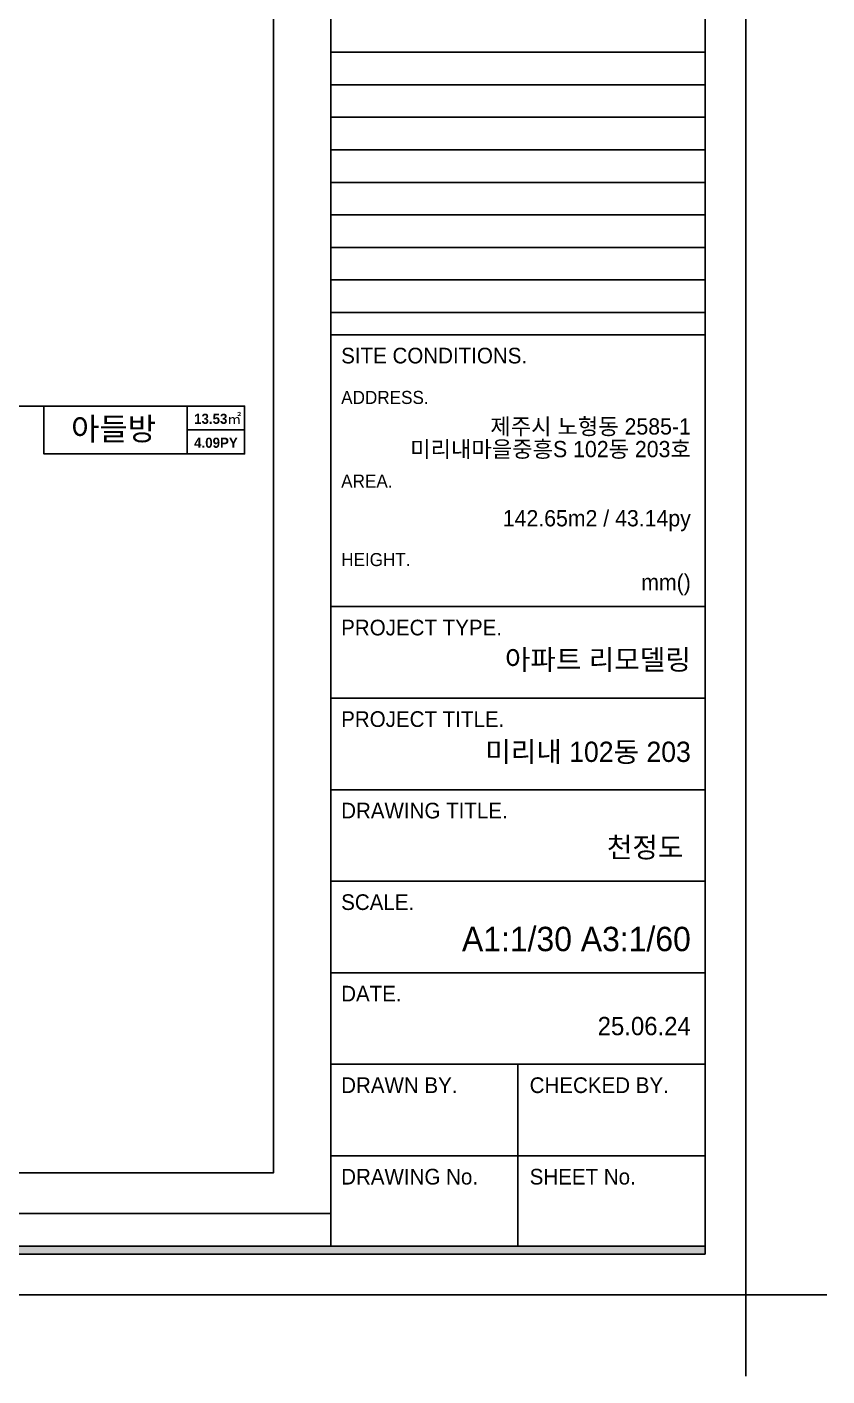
# Model space of a CAD drawing. Header units: millimetres. Extents: x 359270 to 411470, y 57550 to 89768.
# Drawn here: x 405566 to 411470, y 57550 to 67510 of the extents above; entities that cross this region are included whole.
import ezdxf
from ezdxf.enums import TextEntityAlignment as Align

# ---------------------------------------------------------------- set-up
doc = ezdxf.new("R2010")
doc.units = ezdxf.units.MM
doc.header["$LTSCALE"] = 100
doc.layers.get('DEFPOINTS').update_dxf_attribs({"color": 248})
for name, color, linetype in [('0-ELC TEXT', 7, 'Continuous'), ('03-TEXT', 3, 'Continuous'), ('FORM(YOURNAME)-1', 1, 'Continuous'), ('FORM(YOURNAME)-11', 1, 'Continuous')]:
    doc.layers.add(name, color=color, linetype=linetype)
doc.styles.add('YOURNAME', font='HY울릉도M.TTF')
doc.styles.add('넥슨고딕', font='NEXONLv1GothicBold.ttf')
doc.styles.add('코레일둥고', font='Korail_Round_Gothic_Medium.ttf')

# ---------------------------------------------------------------- blocks, each defined once
blk = doc.blocks.new('FORM-ELEVATION')
at = {"layer": 'FORM(YOURNAME)-11'}
h = blk.add_hatch(color=256, dxfattribs=at)
h.dxf.hatch_style = 1
h.paths.add_polyline_path([(-10309, 35708), (71691, 35708), (71691, 35508), (-10309, 35508)])
h.paths.add_polyline_path([(-10309, -21492), (71691, -21492), (71691, -21692), (-10309, -21692)])
at = {"layer": 'DEFPOINTS', "color": 158}
for p, q in [((62481, 35508), (62481, -21492)), ((62481, 7886), (71691, 7886)), ((62481, 7086), (71691, 7086)), ((62481, 6286), (71691, 6286)), ((62481, 5486), (71691, 5486)), ((62481, 4686), (71691, 4686)), ((62481, 3886), (71691, 3886)), ((62481, 3086), (71691, 3086)), ((62481, 2286), (71691, 2286)), ((62481, 1486), (71691, 1486)), ((62481, -20692), (-10309, -20692))]:
    blk.add_line(p, q, dxfattribs=at)
for points in [[(-10309, -21692), (71691, -21692), (71691, 35708), (-10309, 35708)], [(-8309, 33708), (61071, 33708), (61071, -19692), (-8309, -19692)]]:
    blk.add_lwpolyline(points, close=True, dxfattribs=at)
at = {"layer": 'DEFPOINTS', "color": 1}
blk.add_lwpolyline([(72691, -24692), (72691, -22692), (74691, -22692)], dxfattribs=at)
at = {"layer": 'FORM(YOURNAME)-11', "color": 14}
for p, q in [((62481, 937), (71691, 937)), ((62481, -5756), (71691, -5756)), ((62481, -8009), (71691, -8009)), ((62481, -10261), (71691, -10261)), ((62481, -12514), (71691, -12514)), ((62481, -14766), (71691, -14766)), ((62481, -17019), (71691, -17019)), ((67086, -17019), (67086, -21492)), ((62481, -19271), (71691, -19271))]:
    blk.add_line(p, q, dxfattribs=at)
at = {"layer": 'FORM(YOURNAME)-11', "color": 250}
blk.add_lwpolyline([(-11309, -22692), (72691, -22692), (72691, 36708), (-11309, 36708)], close=True, dxfattribs=at)
at = {"layer": 'FORM(YOURNAME)-11'}
blk.add_lwpolyline([(-10309, -21492), (71691, -21492), (71691, -21692), (-10309, -21692)], close=True, dxfattribs=at)
at = {"layer": 'FORM(YOURNAME)-11', "color": 14, "style": 'YOURNAME'}
for s, height, p in [('SITE CONDITIONS.', 386.14, (62739, 422)), ('PROJECT TYPE.', 386.14, (62739, -6271)), ('PROJECT TITLE.', 386.14, (62739, -8524)), ('DRAWING TITLE.', 386.14, (62739, -10776)), ('SCALE.', 386.1, (62739, -13029)), ('DATE.', 386.1, (62739, -15281)), ('DRAWN BY.', 386.1, (62739, -17534)), ('CHECKED BY.', 386.14, (67376, -17534)), ('DRAWING No.', 386.14, (62739, -19786)), ('SHEET No.', 386.1, (67376, -19786))]:
    blk.add_text(s, height=height, dxfattribs=at).set_placement(p, align=Align.MIDDLE_LEFT)
at = {"layer": 'FORM(YOURNAME)-11', "color": 251, "style": 'YOURNAME'}
for s, p in [('ADDRESS.', (62739, -608)), ('AREA.', (62739, -2667)), ('HEIGHT.', (62739, -4598))]:
    blk.add_text(s, height=321.8, dxfattribs=at).set_placement(p, align=Align.MIDDLE_LEFT)
at = {"layer": 'FORM(YOURNAME)-11', "color": 3, "style": 'YOURNAME'}
for tag, height, p in [('1', 450, (71041, -1219)), ('2', 450, (71041, -1863)), ('3', 450, (71041, -3150)), ('4', 450, (71041, -5081)), ('5', 515, (71041, -7398)), ('6', 515, (71041, -9650)), ('7', 515, (71041, -11903)), ('8', 515, (71041, -14155)), ('9', 515, (71041, -16408)), ('10', 515, (66791, -18596)), ('11', 515, (71041, -18660)), ('12', 515, (66791, -20848)), ('13', 515, (71041, -20848))]:
    blk.add_attdef(tag, text='', height=height, dxfattribs=at).set_placement(p, align=Align.MIDDLE_RIGHT)

msp = doc.modelspace()

# ---------------------------------------------------------------- linework, layer by layer
at = {"layer": '0-ELC TEXT'}
for p, q in [((405690, 64711.8), (404726.8, 64711.8)), ((406747.2, 64358.1), (406747.2, 64711.8)), ((406747.2, 64535), (407171.9, 64535))]:
    msp.add_line(p, q, dxfattribs=at)
msp.add_lwpolyline([(405690, 64711.8), (407171.9, 64711.8), (407171.9, 64358.1), (405690, 64358.1)], close=True, dxfattribs=at)

# ---------------------------------------------------------------- block references
at = {"layer": 'FORM(YOURNAME)-1'}
ref = msp.add_blockref('FORM-ELEVATION', (389062.6, 64957.5), dxfattribs=dict(at, xscale=0.3, yscale=0.3, zscale=0.3))
ref.add_attrib('9', '25.06.24', dxfattribs={"layer": 'FORM(YOURNAME)-11', "color": 3, "height": 135, "style": 'YOURNAME'}).set_placement((410464.8, 60133.9), align=Align.MIDDLE_RIGHT)
ref.add_attrib('8', 'A1:1/30 A3:1/60', dxfattribs={"layer": 'FORM(YOURNAME)-11', "color": 3, "height": 180, "style": 'YOURNAME'}).set_placement((410464.8, 60776.8), align=Align.MIDDLE_RIGHT)
ref.add_attrib('7', '천정도 ', dxfattribs={"layer": 'FORM(YOURNAME)-11', "color": 3, "height": 150, "style": 'YOURNAME'}).set_placement((410464.8, 61453.3), align=Align.MIDDLE_RIGHT)
ref.add_attrib('6', '미리내 102동 203', dxfattribs={"layer": 'FORM(YOURNAME)-11', "color": 3, "height": 150, "style": 'YOURNAME'}).set_placement((410464.8, 62158.8), align=Align.MIDDLE_RIGHT)
ref.add_attrib('5', '아파트 리모델링', dxfattribs={"layer": 'FORM(YOURNAME)-11', "color": 3, "height": 150, "style": 'YOURNAME'}).set_placement((410464.8, 62839.5), align=Align.MIDDLE_RIGHT)
ref.add_attrib('1', '제주시 노형동 2585-1', dxfattribs={"layer": 'FORM(YOURNAME)-11', "color": 3, "height": 120, "style": 'YOURNAME'}).set_placement((410464.8, 64561.1), align=Align.MIDDLE_RIGHT)
ref.add_attrib('2', '미리내마을중흥S 102동 203호', dxfattribs={"layer": 'FORM(YOURNAME)-11', "color": 3, "height": 120, "style": 'YOURNAME'}).set_placement((410464.8, 64393.8), align=Align.MIDDLE_RIGHT)
ref.add_attrib('3', '142.65m2 / 43.14py', dxfattribs={"layer": 'FORM(YOURNAME)-11', "color": 3, "height": 120, "style": 'YOURNAME'}).set_placement((410464.8, 63883.2), align=Align.MIDDLE_RIGHT)
ref.add_attrib('4', 'mm()', dxfattribs={"layer": 'FORM(YOURNAME)-11', "color": 3, "height": 120, "style": 'YOURNAME'}).set_placement((410464.8, 63410.8), align=Align.MIDDLE_RIGHT)

# ---------------------------------------------------------------- texts
at = {"layer": '03-TEXT'}
for s, height, style, p in [('아들방', 166.67, '코레일둥고', (406204.7, 64459.6)), ('13.53㎡', 75, '넥슨고딕', (406972.9, 64580)), ('4.09PY', 75, '넥슨고딕', (406960, 64403.2))]:
    msp.add_text(s, height=height, dxfattribs=dict(at, style=style)).set_placement(p, align=Align.CENTER)

doc.saveas('drawing.dxf')
